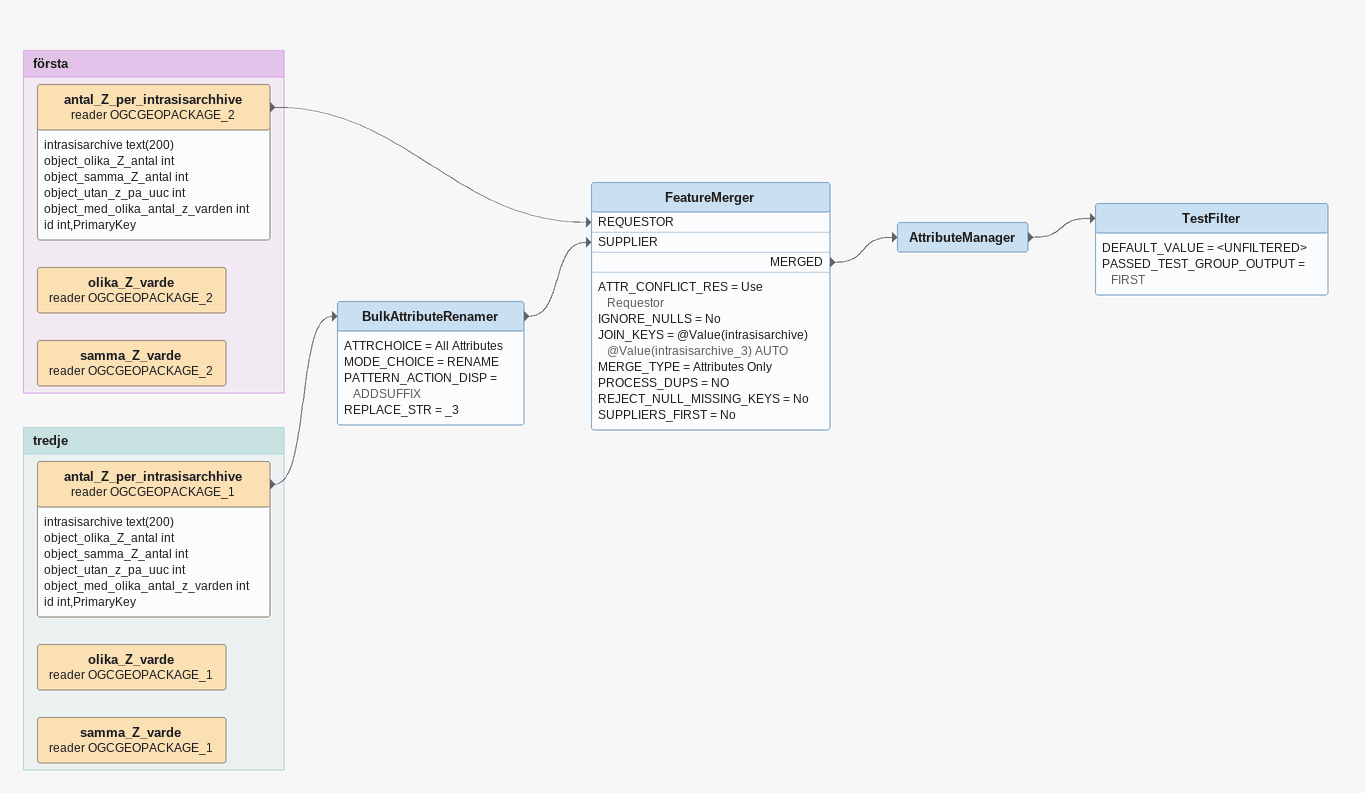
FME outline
BulkAttributeRenamer
    ATTRCHOICE = All Attributes
    MODE_CHOICE = RENAME
    PATTERN_ACTION_DISP = ADDSUFFIX
    REPLACE_STR = _3
    -> FeatureMerger [SUPPLIER]
FeatureMerger
    ATTR_CONFLICT_RES = Use Requestor
    IGNORE_NULLS = No
    JOIN_KEYS = @Value(intrasisarchive) @Value(intrasisarchive_3) AUTO
    MERGE_TYPE = Attributes Only
    PROCESS_DUPS = NO
    REJECT_NULL_MISSING_KEYS = No
    SUPPLIERS_FIRST = No
    MERGED -> AttributeManager
AttributeManager
    -> TestFilter
TestFilter
    DEFAULT_VALUE = <UNFILTERED>
    PASSED_TEST_GROUP_OUTPUT = FIRST

Bookmark: första
antal_Z_per_intrasisarchhive (reader OGCGEOPACKAGE_2)
    attributes: intrasisarchive text(200), object_olika_Z_antal int, object_samma_Z_antal int, object_utan_z_pa_uuc int, object_med_olika_antal_z_varden int, id int,PrimaryKey
    -> FeatureMerger [REQUESTOR]
olika_Z_varde (reader OGCGEOPACKAGE_2)
samma_Z_varde (reader OGCGEOPACKAGE_2)

Bookmark: tredje
antal_Z_per_intrasisarchhive (reader OGCGEOPACKAGE_1)
    attributes: intrasisarchive text(200), object_olika_Z_antal int, object_samma_Z_antal int, object_utan_z_pa_uuc int, object_med_olika_antal_z_varden int, id int,PrimaryKey
    -> BulkAttributeRenamer
olika_Z_varde (reader OGCGEOPACKAGE_1)
samma_Z_varde (reader OGCGEOPACKAGE_1)
